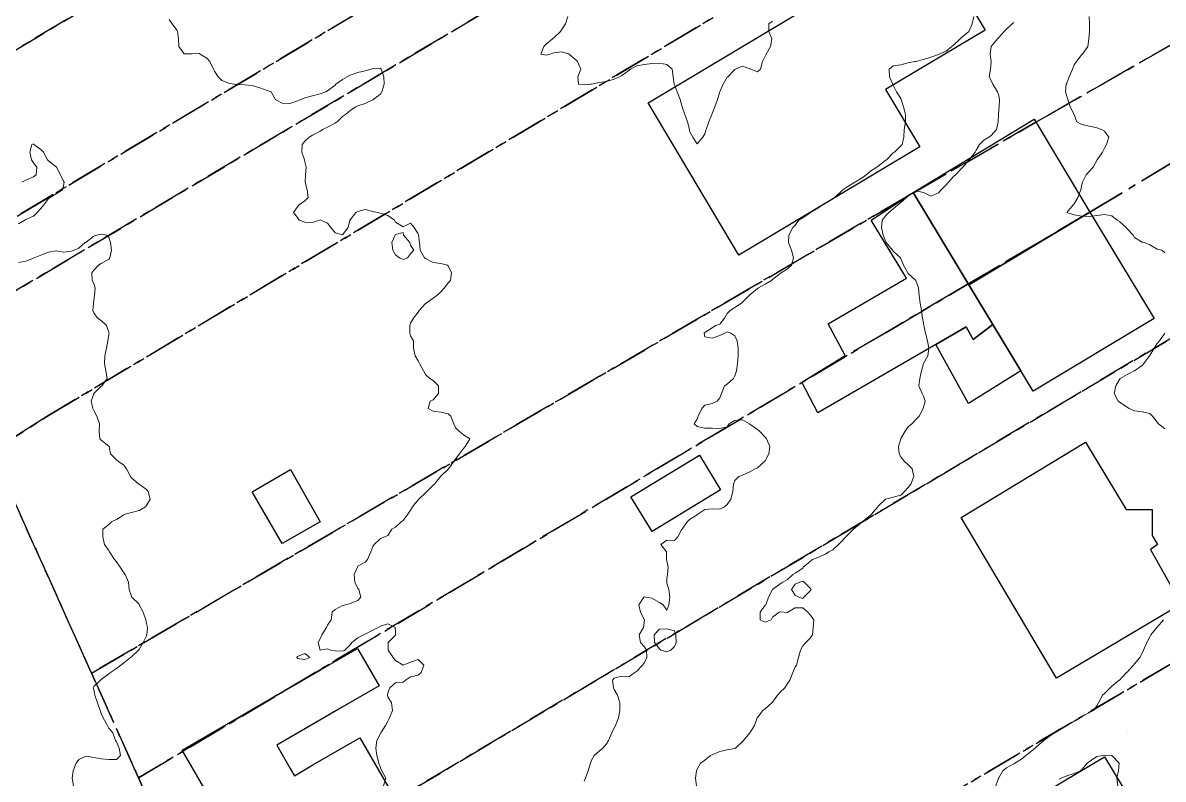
# Model space of a CAD drawing. Header units: centimetres. Extents: x 0 to 642158, y -847 to 649707.
# Drawn here: x 617272 to 617347.6, y 621224.7 to 621274.8 of the extents above; entities that cross this region are included whole.
import ezdxf

# ---------------------------------------------------------------- set-up
doc = ezdxf.new("R2010")
doc.units = ezdxf.units.CM
doc.header["$MEASUREMENT"] = 0
doc.linetypes.add('CENTERX2', pattern=[4, 2.5, -0.5, 0.5, -0.5])
doc.layers.add('SPW_batiments', color=7, linetype='Continuous')
doc.layers.add('SPW_parcellaire cadastral', color=7, linetype='CENTERX2', lineweight=25, true_color=0xff0542)
doc.layers.add('WAL_topographie 0.5', color=253, linetype='Continuous', lineweight=20)

msp = doc.modelspace()

# ---------------------------------------------------------------- linework, layer by layer
at = {"layer": 'SPW_batiments'}
for points in [[(617335.839, 621274.328), (617329.24, 621270.395), (617331.506, 621266.611), (617319.507, 621259.427), (617313.506, 621269.526), (617332.054, 621280.628), (617335.839, 621274.328)], [(617342.793, 621262.274), (617334.77, 621257.452), (617331.072, 621263.585), (617339.09, 621268.429), (617342.793, 621262.274)], [(617334.77, 621257.452), (617336.353, 621254.826), (617335.042, 621253.828), (617334.591, 621254.661), (617332.576, 621253.493), (617324.758, 621248.96), (617323.692, 621250.994), (617326.558, 621252.76), (617325.442, 621254.86), (617330.624, 621257.895), (617328.291, 621261.745), (617331.072, 621263.585), (617334.77, 621257.452)], [(617347.041, 621255.213), (617339.025, 621250.396), (617336.353, 621254.826), (617334.77, 621257.452), (617342.793, 621262.274), (617347.041, 621255.213)], [(617332.576, 621253.493), (617334.591, 621254.661), (617335.042, 621253.829), (617336.354, 621254.826), (617338.21, 621251.748), (617334.733, 621249.589), (617332.576, 621253.493)], [(617345.196, 621242.569), (617346.909, 621242.554), (617346.921, 621240.832), (617347.265, 621240.239), (617346.802, 621239.903), (617348.844, 621236.283), (617340.562, 621231.386), (617334.254, 621242.032), (617342.485, 621247.031), (617345.196, 621242.569)], [(617318.309, 621243.86), (617313.759, 621241.109), (617312.359, 621243.409), (617316.909, 621246.159), (617318.309, 621243.86)], [(617291.759, 621241.756), (617289.244, 621240.306), (617287.243, 621243.74), (617289.793, 621245.206), (617291.759, 621241.756)], [(617296.341, 621224.073), (617293.225, 621222.267), (617291.998, 621221.556), (617287.158, 621218.752), (617283.53, 621216.65), (617281.582, 621220.01), (617281.462, 621220.218), (617285.091, 621222.321), (617284.957, 621222.552), (617284.039, 621224.137), (617282.601, 621226.619), (617287.437, 621229.421), (617291.783, 621231.939), (617294.225, 621233.354), (617295.663, 621230.873), (617293.221, 621229.458), (617288.876, 621226.94), (617289.768, 621225.401), (617289.929, 621225.124), (617289.975, 621225.045), (617290.049, 621224.917), (617291.277, 621225.629), (617294.393, 621227.435), (617296.341, 621224.073)], [(617347.152, 621220.53), (617355.473, 621225.46), (617358.579, 621220.233), (617340.031, 621209.209), (617333.55, 621220.094), (617343.746, 621226.166), (617347.152, 621220.53)]]:
    msp.add_lwpolyline(points, dxfattribs=at)
at = {"layer": 'SPW_parcellaire cadastral'}
for points in [[(617334.761, 621310.771), (617332.66, 621309.514), (617324.534, 621304.653), (617319.676, 621301.747), (617316.029, 621299.565), (617302.503, 621291.473), (617260.997, 621266.715), (617256.124, 621278.01), (617312.391, 621311.17), (617321.141, 621316.387), (617329.092, 621321.196), (617334.761, 621310.771)], [(617264.792, 621257.919), (617260.997, 621266.715), (617302.503, 621291.473), (617316.029, 621299.565), (617319.676, 621301.747), (617324.534, 621304.653), (617332.66, 621309.514), (617334.761, 621310.771), (617339.329, 621302.371), (617264.792, 621257.919)], [(617264.792, 621257.919), (617339.329, 621302.371), (617341.277, 621298.788), (617336.889, 621296.018), (617327.725, 621290.421), (617269.508, 621255.837), (617266.542, 621254.087), (617264.792, 621257.919)], [(617269.987, 621246.425), (617266.542, 621254.087), (617269.508, 621255.837), (617327.725, 621290.421), (617336.889, 621296.018), (617341.277, 621298.788), (617345.231, 621291.516), (617340.806, 621288.929), (617337.287, 621286.839), (617273.638, 621248.718), (617269.987, 621246.425)], [(617349.079, 621273.891), (617339.213, 621268.227), (617331.087, 621263.558), (617276.604, 621231.708), (617269.987, 621246.425), (617273.638, 621248.718), (617337.287, 621286.839), (617340.806, 621288.929), (617345.231, 621291.516), (617347.337, 621287.643), (617350.81, 621274.887), (617349.079, 621273.891)], [(617276.604, 621231.708), (617331.087, 621263.558), (617339.213, 621268.227), (617349.079, 621273.891), (617351.784, 621267.69), (617342.793, 621262.273), (617334.661, 621257.48), (617333.837, 621256.992), (617330.025, 621254.748), (617329.271, 621254.306), (617279.719, 621224.781), (617276.604, 621231.708)], [(617279.719, 621224.781), (617329.271, 621254.306), (617330.025, 621254.748), (617333.837, 621256.992), (617334.661, 621257.48), (617342.793, 621262.273), (617351.784, 621267.69), (617355.956, 621258.547), (617283.829, 621215.639), (617279.719, 621224.781)], [(617362.252, 621240.653), (617291.009, 621198.589), (617283.829, 621215.639), (617355.956, 621258.547), (617360.748, 621246.044), (617362.252, 621240.653)], [(617298.785, 621168.384), (617223.168, 621146.016), (617220.777, 621158.785), (617219.866, 621163.255), (617209.847, 621217.085), (617266.542, 621254.087), (617269.987, 621246.425), (617276.604, 621231.708), (617279.719, 621224.781), (617283.829, 621215.639), (617291.009, 621198.589), (617292.349, 621195.406), (617296.217, 621180.341), (617297.034, 621177.191), (617297.817, 621174.307), (617298.785, 621168.384)], [(617367.147, 621222.145), (617343.563, 621208.212), (617337.147, 621204.345), (617296.217, 621180.341), (617292.349, 621195.406), (617291.009, 621198.589), (617362.252, 621240.653), (617367.147, 621222.145)]]:
    msp.add_lwpolyline(points, dxfattribs=at)
at = {"layer": 'WAL_topographie 0.5'}
for points in [[(617281.75, 621275.04), (617281.954, 621274.75), (617282.25, 621274.329), (617282.306, 621274.25), (617282.371, 621273.75), (617282.398, 621273.25), (617282.75, 621272.775), (617283.25, 621272.765), (617283.75, 621272.781), (617283.8, 621272.75), (617284.25, 621272.48), (617284.445, 621272.25), (617284.687, 621271.75), (617284.75, 621271.614), (617285.005, 621271.25), (617285.25, 621270.994), (617285.75, 621270.8), (617286.083, 621270.75), (617286.25, 621270.73), (617286.75, 621270.702), (617287.25, 621270.667), (617287.75, 621270.505), (617288.25, 621270.344), (617288.513, 621270.25), (617288.75, 621269.8), (617288.766, 621269.75), (617289.25, 621269.5), (617289.75, 621269.485), (617290.25, 621269.655), (617290.483, 621269.75), (617290.75, 621269.858), (617291.25, 621269.973), (617291.75, 621270.106), (617292.14, 621270.25), (617292.25, 621270.31), (617292.75, 621270.694), (617292.808, 621270.75), (617293.25, 621271.056), (617293.54, 621271.25), (617293.75, 621271.362), (617294.25, 621271.525), (617294.75, 621271.629), (617295.146, 621271.75), (617295.25, 621271.787), (617295.75, 621271.81), (617295.809, 621271.75), (617295.969, 621271.25), (617296.002, 621270.75), (617295.856, 621270.25), (617295.75, 621270.086), (617295.28, 621269.75), (617295.25, 621269.712), (617294.75, 621269.466), (617294.25, 621269.323), (617294.125, 621269.25), (617293.75, 621269.013), (617293.438, 621268.75), (617293.25, 621268.604), (617292.887, 621268.25), (617292.75, 621268.17), (617292.25, 621267.902), (617291.936, 621267.75), (617291.75, 621267.64), (617291.25, 621267.368), (617291.033, 621267.25), (617290.75, 621266.985), (617290.576, 621266.75), (617290.548, 621266.25), (617290.722, 621265.75), (617290.75, 621265.614), (617290.829, 621265.25), (617290.794, 621264.75), (617290.775, 621264.25), (617290.893, 621263.75), (617290.964, 621263.25), (617290.75, 621263.013), (617290.365, 621262.75), (617290.25, 621262.614), (617290, 621262.25), (617290.25, 621261.917), (617290.375, 621261.75), (617290.75, 621261.6), (617291.25, 621261.587), (617291.717, 621261.75), (617291.75, 621261.766), (617291.796, 621261.75), (617292.25, 621261.533), (617292.474, 621261.25), (617292.75, 621260.902), (617293.25, 621260.774), (617293.607, 621261.25), (617293.729, 621261.75), (617293.75, 621261.769), (617294.132, 621262.25), (617294.25, 621262.325), (617294.75, 621262.439), (617295.25, 621262.316), (617295.544, 621262.25), (617295.75, 621262.204), (617296.25, 621262.054), (617296.683, 621261.75), (617296.75, 621261.615), (617297.25, 621261.29), (617297.75, 621261.55), (617297.981, 621261.25), (617298.25, 621260.838), (617298.279, 621260.75), (617298.352, 621260.25), (617298.393, 621259.75), (617298.676, 621259.25), (617298.75, 621259.199), (617299.25, 621258.935), (617299.75, 621258.863), (617300.197, 621258.75), (617300.25, 621258.721), (617300.467, 621258.25), (617300.392, 621257.75), (617300.25, 621257.58), (617300, 621257.25), (617299.75, 621256.984), (617299.486, 621256.75), (617299.25, 621256.572), (617298.78, 621256.25), (617298.75, 621256.217), (617298.33, 621255.75), (617298.25, 621255.642), (617297.935, 621255.25), (617297.75, 621254.91), (617297.693, 621254.75), (617297.706, 621254.25), (617297.75, 621254.068), (617297.956, 621253.75), (617297.95, 621253.25), (617298.063, 621252.75), (617298.25, 621252.417), (617298.344, 621252.25), (617298.619, 621251.75), (617298.75, 621251.521), (617299.033, 621251.25), (617299.25, 621251.107), (617299.597, 621250.75), (617299.607, 621250.25), (617299.25, 621249.833), (617299.058, 621249.75), (617298.908, 621249.25), (617299.25, 621249.083), (617299.75, 621249.006), (617300.25, 621248.912), (617300.426, 621248.75), (617300.61, 621248.25), (617300.75, 621247.958), (617300.967, 621247.75), (617301.25, 621247.518), (617301.691, 621247.25), (617301.361, 621246.75), (617301.25, 621246.611), (617301.005, 621246.25), (617300.75, 621245.936), (617300.621, 621245.75), (617300.27, 621245.25), (617300.25, 621245.229), (617299.75, 621244.774), (617299.732, 621244.75), (617299.332, 621244.25), (617299.25, 621244.169), (617298.839, 621243.75), (617298.75, 621243.661), (617298.291, 621243.25), (617298.25, 621243.195), (617297.87, 621242.75), (617297.75, 621242.525), (617297.575, 621242.25), (617297.25, 621241.84), (617297.138, 621241.75), (617296.75, 621241.398), (617296.509, 621241.25), (617296.25, 621240.838), (617296.036, 621240.75), (617295.75, 621240.65), (617295.329, 621240.25), (617295.25, 621240.113), (617295.112, 621239.75), (617294.902, 621239.25), (617294.75, 621239.066), (617294.25, 621238.803), (617294.223, 621238.75), (617294.005, 621238.25), (617294.06, 621237.75), (617294.25, 621237.337), (617294.33, 621237.25), (617294.446, 621236.75), (617294.25, 621236.536), (617293.75, 621236.336), (617293.45, 621236.25), (617293.25, 621236.191), (617292.75, 621235.946), (617292.554, 621235.75), (617292.482, 621235.25), (617292.25, 621234.889), (617292.172, 621234.75), (617291.861, 621234.25), (617291.75, 621233.984), (617291.629, 621233.75), (617291.75, 621233.25), (617292.25, 621233.326), (617292.458, 621233.25), (617292.75, 621233.206), (617293.25, 621233.178), (617293.386, 621233.25), (617293.75, 621233.583), (617293.868, 621233.75), (617294.25, 621234.052), (617294.645, 621234.25), (617294.75, 621234.309), (617295.25, 621234.567), (617295.611, 621234.75), (617295.75, 621234.827), (617296.25, 621234.981), (617296.731, 621234.75), (617296.75, 621234.5), (617296.763, 621234.25), (617296.75, 621234.225), (617296.275, 621233.75), (617296.274, 621233.25), (617296.602, 621232.75), (617296.75, 621232.55), (617297.25, 621232.25), (617297.75, 621232.45), (617298.25, 621232.631), (617298.622, 621232.25), (617298.456, 621231.75), (617298.25, 621231.583), (617297.75, 621231.47), (617297.426, 621231.25), (617297.25, 621231.12), (617296.75, 621231.077), (617296.381, 621230.75), (617296.25, 621230.417), (617296.219, 621230.25), (617296.25, 621230.15), (617296.481, 621229.75), (617296.562, 621229.25), (617296.364, 621228.75), (617296.25, 621228.54), (617296.097, 621228.25), (617295.774, 621227.75), (617295.75, 621227.71), (617295.505, 621227.25), (617295.44, 621226.75), (617295.522, 621226.25), (617295.65, 621225.75), (617295.75, 621225.435), (617295.854, 621225.25), (617296.107, 621224.75), (617295.966, 621224.25)], [(617308.182, 621275.25), (617308.019, 621274.75), (617307.75, 621274.347), (617307.684, 621274.25), (617307.25, 621273.832), (617307.152, 621273.75), (617306.75, 621273.407), (617306.59, 621273.25), (617306.387, 621272.75), (617306.75, 621272.675), (617307.017, 621272.75), (617307.25, 621272.84), (617307.75, 621272.9), (617308.25, 621272.763), (617308.276, 621272.75), (617308.75, 621272.322), (617308.829, 621272.25), (617309.05, 621271.75), (617308.85, 621271.25), (617308.893, 621270.75), (617309.25, 621270.708), (617309.667, 621270.75), (617309.75, 621270.763), (617310.25, 621270.863), (617310.75, 621270.943), (617311.25, 621271.082), (617311.607, 621271.25), (617311.75, 621271.321), (617312.25, 621271.694), (617312.333, 621271.75), (617312.75, 621271.964), (617313.25, 621272.052), (617313.75, 621272.125), (617314.25, 621272.15), (617314.75, 621272.067), (617315.102, 621271.75), (617315.15, 621271.25), (617315.227, 621270.75), (617315.25, 621270.721), (617315.432, 621270.25), (617315.623, 621269.75), (617315.75, 621269.25), (617315.75, 621269.25), (617315.926, 621268.75), (617316.115, 621268.25), (617316.233, 621267.75), (617316.25, 621267.639), (617316.456, 621267.25), (617316.75, 621266.796), (617317.135, 621267.25), (617317.25, 621267.465), (617317.355, 621267.75), (617317.528, 621268.25), (617317.725, 621268.75), (617317.75, 621268.813), (617317.917, 621269.25), (617318.098, 621269.75), (617318.25, 621270.25), (617318.25, 621270.25), (617318.468, 621270.75), (617318.75, 621271.214), (617318.779, 621271.25), (617319.25, 621271.721), (617319.3, 621271.75), (617319.75, 621271.954), (617320.25, 621271.771), (617320.313, 621271.75), (617320.75, 621271.575), (617320.944, 621271.75), (617321.09, 621272.25), (617321.25, 621272.614), (617321.318, 621272.75), (617321.607, 621273.25), (617321.694, 621273.75), (617321.5, 621274.25), (617321.5, 621274.75), (617321.75, 621274.927)], [(617335.094, 621275.25), (617334.982, 621274.75), (617334.75, 621274.25), (617334.75, 621274.25), (617334.25, 621273.819), (617334.179, 621273.75), (617333.75, 621273.347), (617333.638, 621273.25), (617333.25, 621272.949), (617332.794, 621272.75), (617332.75, 621272.726), (617332.25, 621272.542), (617331.75, 621272.394), (617331.25, 621272.257), (617331.188, 621272.25), (617330.75, 621272.17), (617330.25, 621272.03), (617329.75, 621271.967), (617329.472, 621271.75), (617329.492, 621271.25), (617329.713, 621270.75), (617329.75, 621270.694), (617329.966, 621270.25), (617330.25, 621269.813), (617330.27, 621269.75), (617330.44, 621269.25), (617330.566, 621268.75), (617330.553, 621268.25), (617330.471, 621267.75), (617330.456, 621267.25), (617330.332, 621266.75), (617330.25, 621266.671), (617329.826, 621266.25), (617329.75, 621266.195), (617329.294, 621265.75), (617329.25, 621265.711), (617328.75, 621265.326), (617328.659, 621265.25), (617328.25, 621264.994), (617327.95, 621264.75), (617327.75, 621264.589), (617327.25, 621264.275), (617327.194, 621264.25), (617326.75, 621263.98), (617326.412, 621263.75), (617326.25, 621263.607), (617325.858, 621263.25), (617325.75, 621263.165), (617325.25, 621262.867), (617325.053, 621262.75), (617324.75, 621262.538), (617324.263, 621262.25), (617324.25, 621262.234), (617323.75, 621261.885), (617323.5, 621261.75), (617323.25, 621261.408), (617323.104, 621261.25), (617322.819, 621260.75), (617322.817, 621260.25), (617323.01, 621259.75), (617323.144, 621259.25), (617323.003, 621258.75), (617322.75, 621258.522), (617322.311, 621258.25), (617322.25, 621258.211), (617321.75, 621257.804), (617321.677, 621257.75), (617321.25, 621257.489), (617320.818, 621257.25), (617320.75, 621257.207), (617320.25, 621256.799), (617320.197, 621256.75), (617319.75, 621256.303), (617319.682, 621256.25), (617319.25, 621255.948), (617318.945, 621255.75), (617318.75, 621255.545), (617318.567, 621255.25), (617318.25, 621254.858), (617317.975, 621254.75), (617317.75, 621254.614), (617317.25, 621254.286), (617317.207, 621254.25), (617317.25, 621254), (617317.75, 621253.926), (617318.25, 621254.101), (617318.594, 621254.25), (617318.75, 621254.346), (617318.977, 621254.25), (617319.25, 621254.083), (617319.404, 621253.75), (617319.468, 621253.25), (617319.472, 621252.75), (617319.429, 621252.25), (617319.357, 621251.75), (617319.25, 621251.425), (617319.153, 621251.25), (617318.75, 621250.878), (617318.558, 621250.75), (617318.356, 621250.25), (617318.25, 621249.972), (617318.068, 621249.75), (617317.75, 621249.579), (617317.25, 621249.481), (617317.056, 621249.25), (617316.817, 621248.75), (617316.75, 621248.55), (617316.545, 621248.25), (617316.75, 621248.062), (617317.25, 621247.948), (617317.75, 621247.96), (617318.25, 621247.934), (617318.75, 621248.042), (617318.882, 621248.25), (617319.25, 621248.456), (617319.75, 621248.496), (617320.221, 621248.25), (617320.25, 621248.226), (617320.75, 621247.871), (617320.888, 621247.75), (617321.25, 621247.361), (617321.347, 621247.25), (617321.574, 621246.75), (617321.493, 621246.25), (617321.25, 621245.791), (617321.223, 621245.75), (617320.75, 621245.331), (617320.589, 621245.25), (617320.25, 621245.052), (617319.75, 621244.838), (617319.512, 621244.75), (617319.25, 621244.475), (617319.15, 621244.25), (617319.125, 621243.75), (617318.988, 621243.25), (617318.75, 621242.884), (617318.573, 621242.75), (617318.25, 621242.591), (617317.75, 621242.606), (617317.25, 621242.554), (617316.794, 621242.25), (617316.75, 621242.21), (617316.25, 621241.9), (617316.083, 621241.75), (617315.75, 621241.27), (617315.734, 621241.25), (617315.475, 621240.75), (617315.25, 621240.5), (617314.75, 621240.536), (617314.35, 621240.25), (617314.717, 621239.75), (617314.729, 621239.25), (617314.75, 621239.15), (617314.83, 621238.75), (617314.778, 621238.25), (617314.75, 621238), (617314.734, 621237.75), (617314.75, 621237.688), (617314.871, 621237.25), (617314.938, 621236.75), (617314.875, 621236.25), (617314.75, 621235.887), (617314.5, 621236.25), (617314.25, 621236.41), (617313.75, 621236.696), (617313.35, 621236.75), (617313.25, 621236.766), (617313.219, 621236.75), (617312.895, 621236.25), (617312.992, 621235.75), (617313.25, 621235.25), (617313.25, 621235.25), (617313.25, 621235.25), (617313.2, 621234.75), (617312.91, 621234.25), (617312.991, 621233.75), (617313.25, 621233.45), (617313.393, 621233.25), (617313.422, 621232.75), (617313.25, 621232.417), (617313.125, 621232.25), (617312.75, 621231.848), (617312.617, 621231.75), (617312.25, 621231.488), (617311.75, 621231.523), (617311.25, 621231.393), (617311.144, 621231.25), (617311.209, 621230.75), (617311.25, 621230.625), (617311.472, 621230.25), (617311.63, 621229.75), (617311.628, 621229.25), (617311.536, 621228.75), (617311.333, 621228.25), (617311.25, 621228.083), (617311.096, 621227.75), (617310.877, 621227.25), (617310.75, 621227.026), (617310.5, 621226.75), (617310.25, 621226.552), (617309.93, 621226.25), (617309.75, 621225.95), (617309.675, 621225.75), (617309.536, 621225.25), (617309.344, 621224.75), (617309.25, 621224.546)], [(617337.75, 621274.843), (617337.633, 621274.75), (617337.25, 621274.393), (617337.101, 621274.25), (617336.75, 621273.856), (617336.655, 621273.75), (617336.25, 621273.256), (617336.247, 621273.25), (617336.184, 621272.75), (617336.231, 621272.25), (617336.195, 621271.75), (617336.112, 621271.25), (617336.25, 621271.008), (617336.343, 621270.75), (617336.669, 621270.25), (617336.75, 621269.981), (617336.791, 621269.75), (617336.763, 621269.25), (617336.75, 621269.036), (617336.729, 621268.75), (617336.714, 621268.25), (617336.598, 621267.75), (617336.25, 621267.349), (617336.091, 621267.25), (617335.75, 621267.033), (617335.471, 621266.75), (617335.25, 621266.381), (617335.172, 621266.25), (617334.779, 621265.75), (617334.75, 621265.723), (617334.362, 621265.25), (617334.25, 621265.143), (617333.878, 621264.75), (617333.75, 621264.627), (617333.405, 621264.25), (617333.25, 621264.083), (617332.937, 621263.75), (617332.75, 621263.563), (617332.25, 621263.342), (617331.75, 621263.571), (617331.25, 621263.692), (617330.75, 621263.398), (617330.62, 621263.25), (617330.25, 621262.918), (617330.054, 621262.75), (617329.75, 621262.485), (617329.457, 621262.25), (617329.25, 621262.056), (617329.023, 621261.75), (617328.975, 621261.25), (617329.089, 621260.75), (617329.25, 621260.305), (617329.285, 621260.25), (617329.693, 621259.75), (617329.75, 621259.684), (617330.23, 621259.25), (617330.25, 621259.21), (617330.437, 621258.75), (617330.708, 621258.25), (617330.75, 621258.201), (617331.245, 621257.75), (617331.25, 621257.737), (617331.417, 621257.25), (617331.467, 621256.75), (617331.541, 621256.25), (617331.617, 621255.75), (617331.693, 621255.25), (617331.75, 621254.932), (617331.787, 621254.75), (617331.899, 621254.25), (617332.02, 621253.75), (617332.101, 621253.25), (617332.033, 621252.75), (617331.75, 621252.25), (617331.75, 621252.25), (617331.624, 621251.75), (617331.518, 621251.25), (617331.442, 621250.75), (617331.678, 621250.25), (617331.75, 621250.069), (617331.863, 621249.75), (617331.75, 621249.339), (617331.731, 621249.25), (617331.475, 621248.75), (617331.25, 621248.525), (617330.973, 621248.25), (617330.75, 621248.034), (617330.533, 621247.75), (617330.25, 621247.26), (617330.245, 621247.25), (617330.106, 621246.75), (617330.145, 621246.25), (617330.25, 621246.057), (617330.497, 621245.75), (617330.75, 621245.532), (617331.009, 621245.25), (617331.125, 621244.75), (617330.915, 621244.25), (617330.75, 621244.031), (617330.505, 621243.75), (617330.25, 621243.516), (617329.75, 621243.377), (617329.25, 621243.258), (617329.241, 621243.25), (617328.75, 621242.78), (617328.73, 621242.75), (617328.316, 621242.25), (617328.25, 621242.181), (617327.75, 621241.782), (617327.705, 621241.75), (617327.25, 621241.375), (617327.124, 621241.25), (617326.75, 621240.886), (617326.606, 621240.75), (617326.25, 621240.386), (617326.115, 621240.25), (617325.75, 621239.895), (617325.472, 621239.75), (617325.25, 621239.595), (617324.75, 621239.376), (617324.395, 621239.25), (617324.25, 621239.123), (617323.785, 621238.75), (617323.75, 621238.681), (617323.25, 621238.333), (617323.083, 621238.25), (617322.75, 621237.926), (617322.425, 621237.75), (617322.25, 621237.644), (617321.75, 621237.257), (617321.741, 621237.25), (617321.488, 621236.75), (617321.312, 621236.25), (617321.25, 621236.219), (617320.937, 621235.75), (617320.925, 621235.25), (617321.25, 621235.091), (617321.656, 621235.25), (617321.75, 621235.417), (617322.179, 621235.75), (617322.25, 621235.779), (617322.5, 621235.75), (617322.75, 621235.736), (617322.771, 621235.75), (617323.25, 621236.038), (617323.75, 621236.04), (617324.095, 621235.75), (617324.25, 621235.588), (617324.495, 621235.25), (617324.452, 621234.75), (617324.395, 621234.25), (617324.25, 621234.036), (617323.95, 621233.75), (617323.75, 621233.528), (617323.611, 621233.25), (617323.476, 621232.75), (617323.33, 621232.25), (617323.25, 621232.132), (617323.093, 621231.75), (617322.894, 621231.25), (617322.75, 621231.021), (617322.552, 621230.75), (617322.25, 621230.462), (617322.068, 621230.25), (617321.75, 621229.794), (617321.703, 621229.75), (617321.25, 621229.342), (617321.112, 621229.25), (617320.75, 621228.778), (617320.73, 621228.75), (617320.542, 621228.25), (617320.25, 621227.75), (617320.25, 621227.75), (617319.815, 621227.25), (617319.75, 621227.175), (617319.303, 621226.75), (617319.25, 621226.725), (617318.75, 621226.625), (617318.25, 621226.534), (617317.75, 621226.31), (617317.643, 621226.25), (617317.25, 621225.953), (617316.982, 621225.75), (617316.75, 621225.344), (617316.707, 621225.25), (617316.642, 621224.75), (617316.707, 621224.25)], [(617342.729, 621275.25), (617342.75, 621274.75), (617342.75, 621274.75), (617342.75, 621274.25), (617342.75, 621274.25), (617342.722, 621273.75), (617342.64, 621273.25), (617342.288, 621272.75), (617342.25, 621272.717), (617341.888, 621272.25), (617341.75, 621272.039), (617341.629, 621271.75), (617341.417, 621271.25), (617341.25, 621270.815), (617341.222, 621270.75), (617341.163, 621270.25), (617341.25, 621269.969), (617341.323, 621269.75), (617341.475, 621269.25), (617341.75, 621268.75), (617341.75, 621268.75), (617341.922, 621268.25), (617342.25, 621268.077), (617342.75, 621267.977), (617343.25, 621267.852), (617343.56, 621267.75), (617343.75, 621267.648), (617344.044, 621267.25), (617343.892, 621266.75), (617343.75, 621266.512), (617343.62, 621266.25), (617343.275, 621265.75), (617343.25, 621265.701), (617343.003, 621265.25), (617342.75, 621264.986), (617342.548, 621264.75), (617342.301, 621264.25), (617342.25, 621264.083), (617342.189, 621263.75), (617341.988, 621263.25), (617341.75, 621262.818), (617341.68, 621262.75), (617341.264, 621262.25), (617341.75, 621262.1), (617342.25, 621262.015), (617342.75, 621261.995), (617343.25, 621262.05), (617343.75, 621262.114), (617344.25, 621262.038), (617344.586, 621261.75), (617344.75, 621261.65), (617345.19, 621261.25), (617345.25, 621261.163), (617345.653, 621260.75), (617345.75, 621260.594), (617346.25, 621260.289), (617346.375, 621260.25), (617346.75, 621260.105), (617347.25, 621259.825), (617347.55, 621259.75), (617347.75, 621259.583)], [(617271.972, 621264.25), (617272.25, 621264.382), (617272.75, 621264.617), (617272.921, 621264.75), (617272.968, 621265.25), (617272.75, 621265.543), (617272.617, 621265.75), (617272.519, 621266.25), (617272.639, 621266.75), (617272.75, 621266.803), (617272.782, 621266.75), (617273.25, 621266.435), (617273.427, 621266.25), (617273.689, 621265.75), (617273.75, 621265.681), (617274.25, 621265.285), (617274.288, 621265.25), (617274.55, 621264.75), (617274.75, 621264.321), (617274.789, 621264.25), (617274.75, 621264.036), (617274.679, 621263.75), (617274.25, 621263.495), (617273.854, 621263.25), (617273.75, 621263.183), (617273.43, 621262.75), (617273.25, 621262.521), (617272.99, 621262.25), (617272.75, 621262), (617272.25, 621261.78), (617272.178, 621261.75), (617271.75, 621261.5)], [(617271.75, 621258.932), (617272.25, 621259.018), (617272.75, 621259.23), (617272.798, 621259.25), (617273.25, 621259.429), (617273.75, 621259.627), (617274.25, 621259.705), (617274.75, 621259.618), (617275.25, 621259.692), (617275.444, 621259.75), (617275.75, 621259.891), (617276.187, 621260.25), (617276.25, 621260.291), (617276.75, 621260.672), (617276.945, 621260.75), (617277.25, 621260.818), (617277.594, 621260.75), (617277.75, 621260.618), (617277.865, 621260.25), (617277.919, 621259.75), (617277.825, 621259.25), (617277.75, 621259.157), (617277.25, 621258.861), (617277.059, 621258.75), (617276.75, 621258.425), (617276.615, 621258.25), (617276.654, 621257.75), (617276.75, 621257.541), (617276.84, 621257.25), (617276.806, 621256.75), (617276.75, 621256.417), (617276.727, 621256.25), (617276.679, 621255.75), (617276.75, 621255.596), (617276.987, 621255.25), (617277.25, 621255.091), (617277.597, 621254.75), (617277.75, 621254.298), (617277.762, 621254.25), (617277.75, 621254.167), (617277.689, 621253.75), (617277.583, 621253.25), (617277.484, 621252.75), (617277.455, 621252.25), (617277.557, 621251.75), (617277.643, 621251.25), (617277.288, 621250.75), (617277.25, 621250.73), (617276.76, 621250.25), (617276.75, 621250.235), (617276.571, 621249.75), (617276.677, 621249.25), (617276.75, 621249.129), (617276.957, 621248.75), (617277.129, 621248.25), (617277.118, 621247.75), (617277.146, 621247.25), (617277.25, 621247.161), (617277.75, 621246.765), (617277.763, 621246.75), (617277.861, 621246.25), (617278.25, 621245.846), (617278.382, 621245.75), (617278.75, 621245.5), (617278.925, 621245.25), (617279.178, 621244.75), (617279.25, 621244.654), (617279.729, 621244.25), (617279.75, 621244.237), (617280.25, 621243.893), (617280.357, 621243.75), (617280.478, 621243.25), (617280.25, 621242.83), (617280.188, 621242.75), (617279.75, 621242.488), (617279.25, 621242.37), (617278.836, 621242.25), (617278.75, 621242.218), (617278.25, 621241.903), (617277.931, 621241.75), (617277.75, 621241.564), (617277.343, 621241.25), (617277.347, 621240.75), (617277.462, 621240.25), (617277.75, 621239.854), (617277.797, 621239.75), (617278.125, 621239.25), (617278.25, 621239.099), (617278.496, 621238.75), (617278.75, 621238.362), (617278.833, 621238.25), (617279.056, 621237.75), (617279.105, 621237.25), (617279.25, 621236.829), (617279.274, 621236.75), (617279.75, 621236.282), (617279.77, 621236.25), (617280.015, 621235.75), (617280.193, 621235.25), (617280.25, 621235.011), (617280.312, 621234.75), (617280.261, 621234.25), (617280.25, 621234.194), (617280.034, 621233.75), (617279.75, 621233.294), (617279.713, 621233.25), (617279.25, 621232.804), (617279.185, 621232.75), (617278.75, 621232.405), (617278.546, 621232.25), (617278.25, 621232.026), (617277.869, 621231.75), (617277.75, 621231.664), (617277.25, 621231.285), (617277.194, 621231.25), (617276.75, 621230.829), (617276.721, 621230.75), (617276.75, 621230.625), (617276.826, 621230.25), (617277.003, 621229.75), (617277.169, 621229.25), (617277.25, 621229.036), (617277.369, 621228.75), (617277.671, 621228.25), (617277.75, 621228.077), (617278.016, 621227.75), (617278.187, 621227.25), (617278.25, 621227.162), (617278.434, 621226.75), (617278.526, 621226.25), (617278.25, 621226), (617277.75, 621225.985), (617277.25, 621226.048), (617276.75, 621226.133), (617276.25, 621226.214), (617275.75, 621226), (617275.583, 621225.75), (617275.375, 621225.25), (617275.321, 621224.75), (617275.401, 621224.25)], [(617297.25, 621259.127), (617297.545, 621259.25), (617297.75, 621259.515), (617297.972, 621259.75), (617297.75, 621260.083), (617297.694, 621260.25), (617297.273, 621260.75), (617297.25, 621260.917), (617296.75, 621260.798), (617296.732, 621260.75), (617296.52, 621260.25), (617296.586, 621259.75), (617296.75, 621259.444), (617297.009, 621259.25), (617297.25, 621259.127)], [(617347.75, 621254.25), (617347.401, 621253.75), (617347.25, 621253.573), (617347.043, 621253.25), (617346.75, 621252.781), (617346.736, 621252.75), (617346.371, 621252.25), (617346.25, 621252.109), (617345.75, 621251.764), (617345.712, 621251.75), (617345.25, 621251.51), (617344.792, 621251.25), (617344.75, 621251.19), (617344.511, 621250.75), (617344.393, 621250.25), (617344.664, 621249.75), (617344.75, 621249.684), (617345.25, 621249.35), (617345.396, 621249.25), (617345.75, 621249.098), (617346.25, 621249.034), (617346.75, 621248.925), (617346.934, 621248.75), (617347.25, 621248.35), (617347.341, 621248.25), (617347.75, 621247.912)], [(617323.831, 621236.75), (617323.75, 621236.654), (617323.5, 621236.75), (617323.25, 621236.875), (617323.008, 621237.25), (617323.25, 621237.607), (617323.55, 621237.75), (617323.75, 621237.819), (617323.837, 621237.75), (617324.25, 621237.354), (617324.31, 621237.25), (617324.25, 621237.169), (617323.831, 621236.75)], [(617347.663, 621235.25), (617347.25, 621234.775), (617347.226, 621234.75), (617346.83, 621234.25), (617346.75, 621234.132), (617346.564, 621233.75), (617346.336, 621233.25), (617346.25, 621233.036), (617346.105, 621232.75), (617345.75, 621232.326), (617345.674, 621232.25), (617345.25, 621231.786), (617345.223, 621231.75), (617344.75, 621231.259), (617344.738, 621231.25), (617344.25, 621230.848), (617344.141, 621230.75), (617343.75, 621230.375), (617343.632, 621230.25), (617343.35, 621229.75), (617343.25, 621229.546), (617343.018, 621229.25), (617342.75, 621229.116), (617342.25, 621228.861), (617342.094, 621228.75), (617341.75, 621228.535), (617341.262, 621228.25), (617341.25, 621228.244), (617340.75, 621227.997), (617340.388, 621227.75), (617340.25, 621227.635), (617339.75, 621227.265), (617339.731, 621227.25), (617339.25, 621226.84), (617339.15, 621226.75), (617338.75, 621226.444), (617338.531, 621226.25), (617338.25, 621226.022), (617337.811, 621225.75), (617337.75, 621225.715), (617337.25, 621225.434), (617337.023, 621225.25), (617336.75, 621224.78), (617336.725, 621224.75), (617336.541, 621224.25)], [(617315.012, 621233.25), (617314.75, 621233.128), (617314.342, 621233.25), (617314.25, 621233.326), (617313.917, 621233.75), (617313.896, 621234.25), (617314.25, 621234.636), (617314.75, 621234.644), (617315.25, 621234.521), (617315.336, 621234.25), (617315.351, 621233.75), (617315.25, 621233.488), (617315.012, 621233.25)], [(617290.75, 621232.62), (617291.083, 621232.75), (617290.75, 621233.011), (617290.25, 621232.81), (617290.214, 621232.75), (617290.25, 621232.697), (617290.75, 621232.62)], [(617345.25, 621227.75), (617345.25, 621227.75), (617345.25, 621227.75), (617345.25, 621227.75), (617345.25, 621227.75)], [(617340.75, 621224.684), (617340.871, 621224.75), (617341.25, 621224.914), (617341.75, 621225.063), (617342.153, 621225.25), (617342.25, 621225.331), (617342.61, 621225.75), (617342.75, 621225.87), (617343.25, 621226.182), (617343.667, 621226.25), (617343.75, 621226.273), (617344.25, 621226.25), (617344.25, 621226.25), (617344.734, 621225.75), (617344.676, 621225.25), (617344.581, 621224.75), (617344.638, 621224.25)]]:
    msp.add_lwpolyline(points, dxfattribs=at)

doc.saveas('drawing.dxf')
